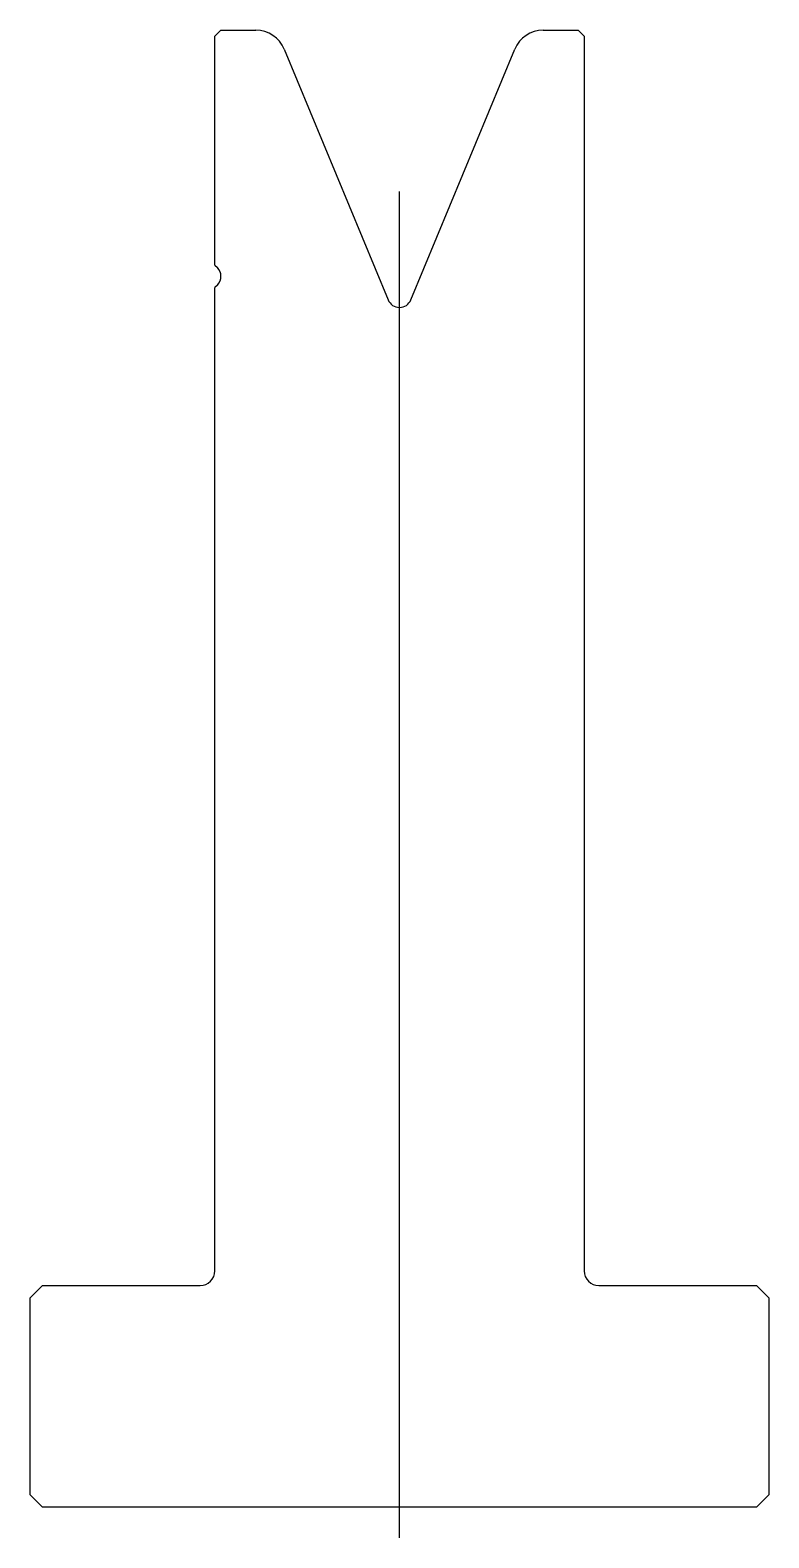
# Model space of a CAD drawing. Header units: metres. Extents: x -31 to 29, y -61 to 62.
import ezdxf

# ---------------------------------------------------------------- set-up
doc = ezdxf.new("R2010")
doc.units = ezdxf.units.M

msp = doc.modelspace()

# ---------------------------------------------------------------- linework, layer by layer
for p, q in [((-15.182432, 61.790097), (-15.682432, 61.290097)), ((-15.682432, 42.70431), (-15.682432, 61.290097)), ((-15.182432, 61.790097), (-12.352879, 61.790097)), ((10.988015, 61.790097), (13.817568, 61.790097)), ((14.317568, 61.290097), (13.817568, 61.790097)), ((14.317568, 61.290097), (14.317568, -39.009903)), ((-10.04318, 60.246805), (-1.606311, 39.878404)), ((0.241448, 39.878404), (8.678316, 60.246805)), ((-0.682432, -60.709903), (-0.682432, 48.687989)), ((-15.682432, 42.70431), (-15.475325, 42.497203)), ((-15.475325, 41.08299), (-15.682432, 40.875883)), ((-15.682432, -39.009903), (-15.682432, 40.875883)), ((-29.682432, -40.209903), (-30.682432, -41.209903)), ((-29.682432, -40.209903), (-16.882432, -40.209903)), ((15.517568, -40.209903), (28.317568, -40.209903)), ((29.317568, -41.209903), (28.317568, -40.209903)), ((-30.682432, -57.209903), (-30.682432, -41.209903)), ((29.317568, -41.209903), (29.317568, -57.209903)), ((-30.682432, -57.209903), (-29.682432, -58.209903)), ((28.317568, -58.209903), (29.317568, -57.209903)), ((28.317568, -58.209903), (-29.682432, -58.209903))]:
    msp.add_line(p, q)
for centre, radius, start, end in [((-12.352879, 59.290097), 2.5, 22.5, 90), ((10.988015, 59.290097), 2.5, 90, 157.5), ((-16.182432, 41.790097), 1, 315, 45), ((-0.682432, 40.261087), 1, 202.5, 337.5), ((-16.882432, -39.009903), 1.2, 270, 0), ((15.517568, -39.009903), 1.2, 180, 270)]:
    msp.add_arc(centre, radius, start, end)

doc.saveas('drawing.dxf')
